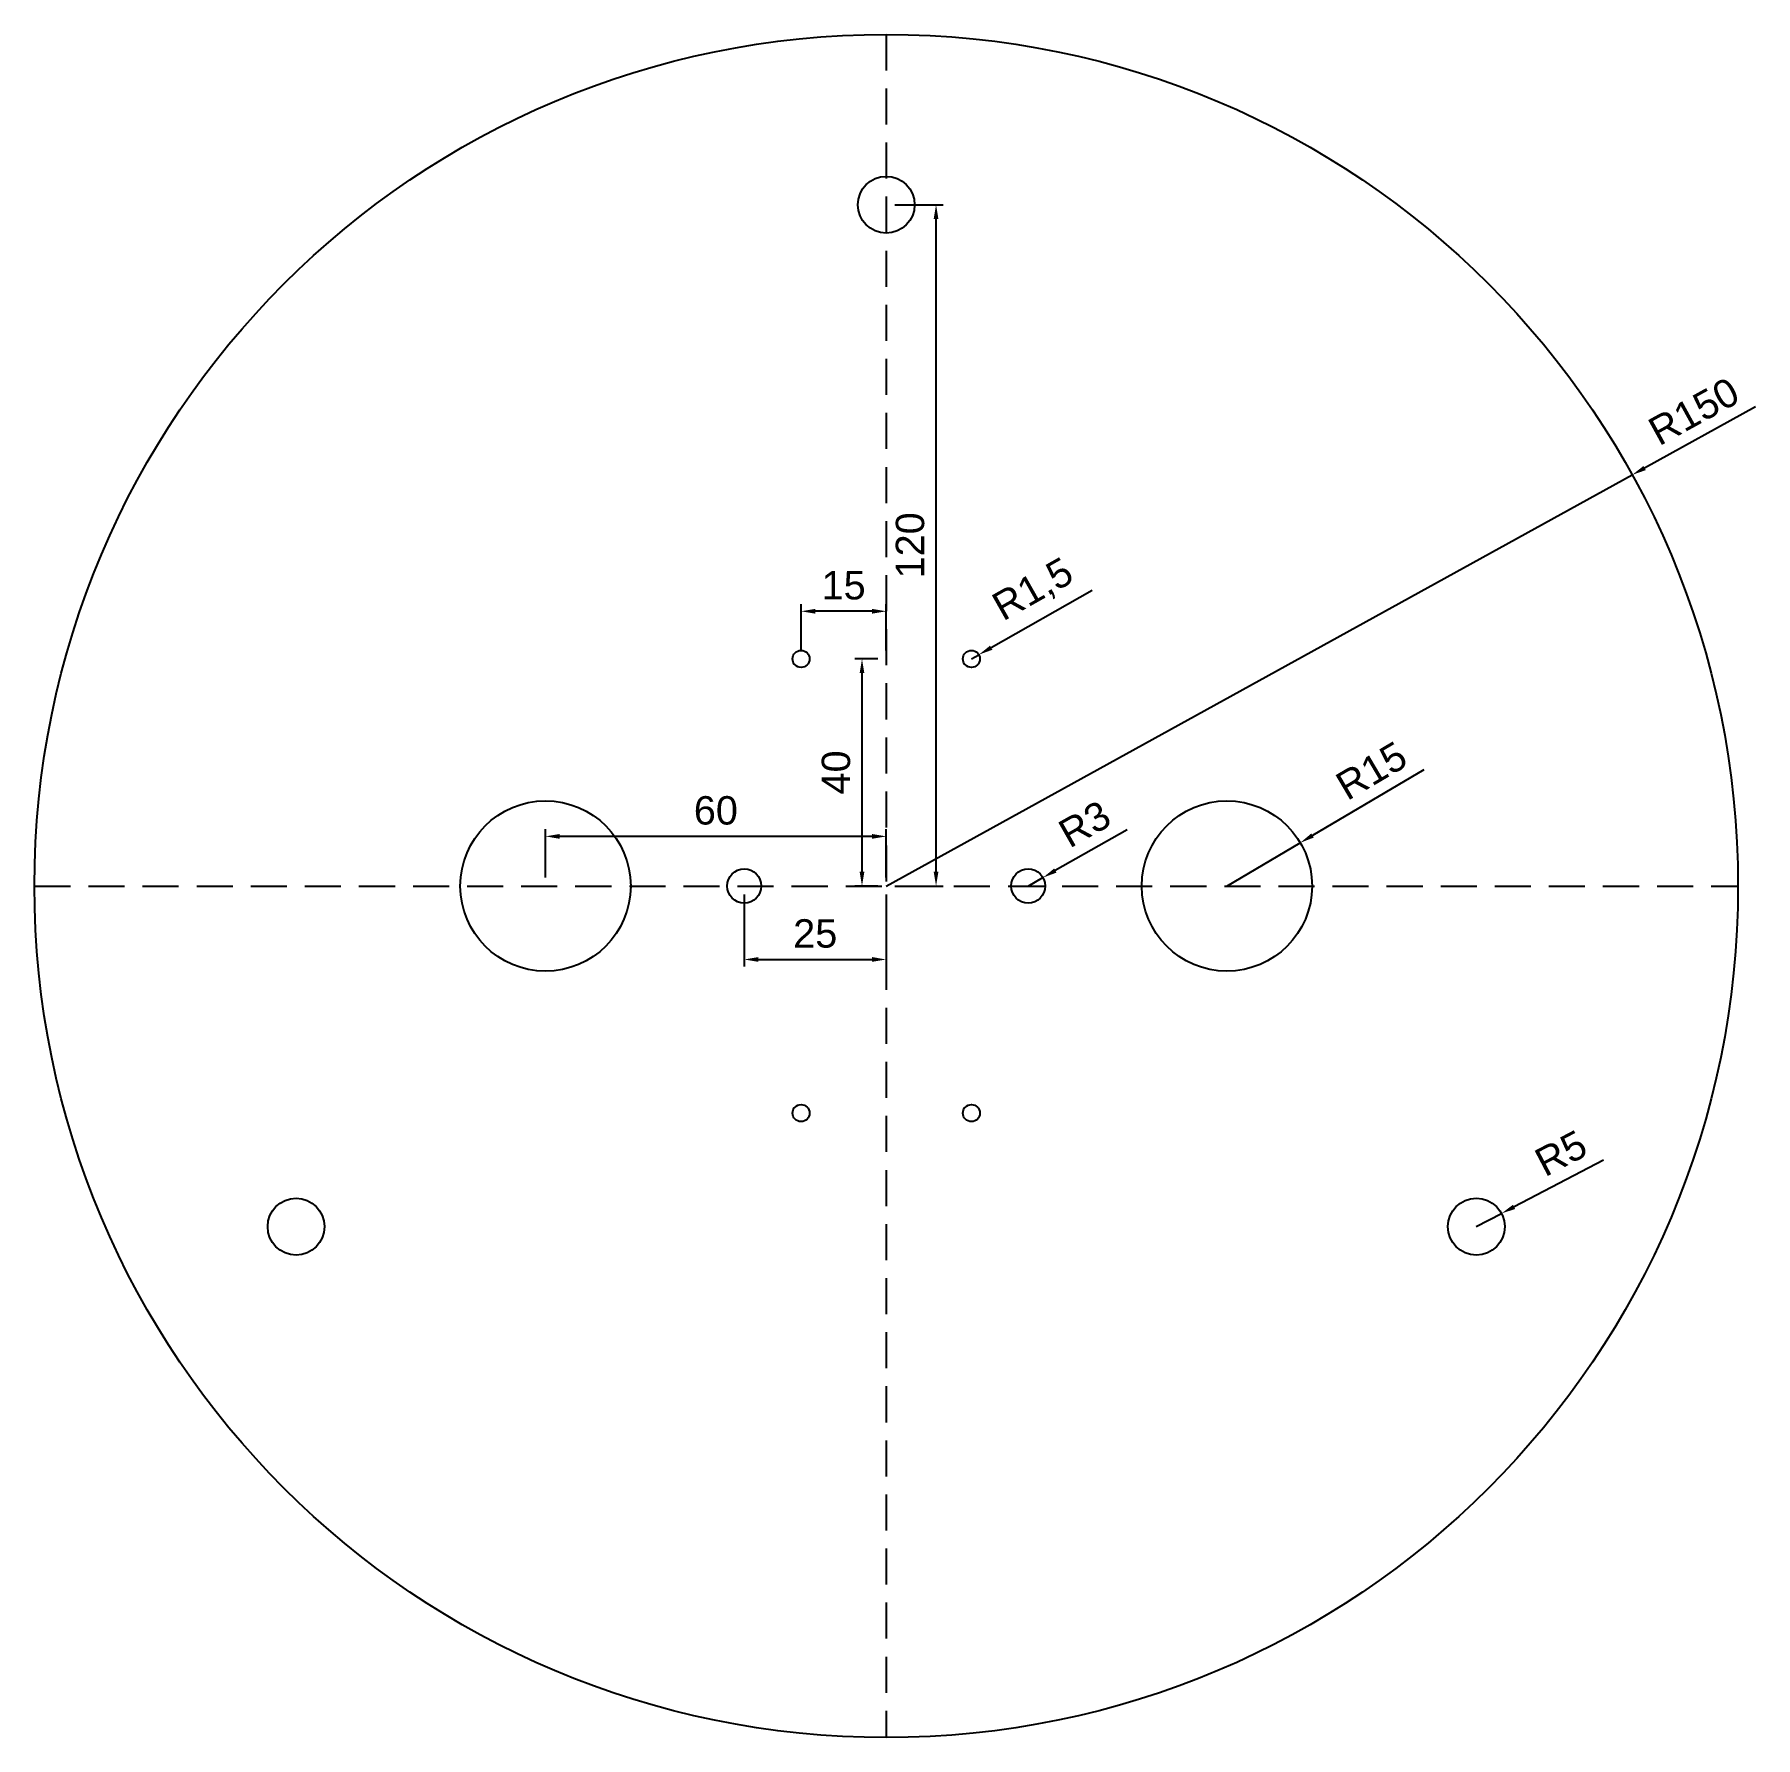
# Model space of a CAD drawing. Header units: millimetres. Extents: x 0 to 303, y 0 to 300.
import ezdxf

# ---------------------------------------------------------------- set-up
doc = ezdxf.new("R2010")
doc.units = ezdxf.units.MM
doc.linetypes.add('HIDDEN', pattern=[9.525, 6.35, -3.175])
doc.layers.add('Quote', color=8, linetype='Continuous')
doc.styles.get("Standard").update_dxf_attribs({"font": 'arial.ttf'})
doc.dimstyles.new('ISO-25', dxfattribs={"dimtxt": 5, "dimasz": 2.5, "dimexe": 1.25, "dimexo": 1.5, "dimgap": 2, "dimtad": 1, "dimtxsty": 'Standard', "dimcen": 2.5, "dimadec": 0, "dimazin": 0, "dimtfac": 1, "dimtmove": 0, "dimatfit": 3, "dimfxl": 1, "dimarcsym": 0})

# ---------------------------------------------------------------- blocks, each defined once
blk = doc.blocks.new('*D1')
at = {"layer": 'Defpoints', "color": 0, "transparency": 16777216}
for p in [(281.36, 222.41), (150, 150)]:
    blk.add_point(p, dxfattribs=at)
at = {"layer": 'Quote', "color": 0, "lineweight": -2, "transparency": 16777216}
for p, q in [((303.1, 234.39), (283.55, 223.62)), ((150, 150), (281.36, 222.41))]:
    blk.add_line(p, q, dxfattribs=at)
at = {"layer": 'Quote', "color": 0, "transparency": 16777216}
blk.add_solid([(283.35, 223.98), (283.75, 223.25), (281.36, 222.41)], dxfattribs=at)
at = {"layer": 'Quote', "color": 0, "transparency": 16777216, "insert": (292.22, 233.6), "char_height": 5, "attachment_point": 5, "rotation": 28.865}
blk.add_mtext('R150', dxfattribs=at)
blk = doc.blocks.new('*D2')
at = {"layer": 'Defpoints', "color": 0, "transparency": 16777216}
for p in [(222.92, 157.62), (210, 150)]:
    blk.add_point(p, dxfattribs=at)
at = {"layer": 'Quote', "color": 0, "lineweight": -2, "transparency": 16777216}
for p, q in [((244.65, 170.44), (225.07, 158.89)), ((210, 150), (222.92, 157.62))]:
    blk.add_line(p, q, dxfattribs=at)
at = {"layer": 'Quote', "color": 0, "transparency": 16777216}
blk.add_solid([(224.86, 159.25), (225.29, 158.53), (222.92, 157.62)], dxfattribs=at)
at = {"layer": 'Quote', "color": 0, "transparency": 16777216, "insert": (235.45, 170.3), "char_height": 5, "attachment_point": 5, "rotation": 30.533}
blk.add_mtext('R15', dxfattribs=at)
blk = doc.blocks.new('*D3')
at = {"layer": 'Defpoints', "color": 0, "transparency": 16777216}
for p in [(258.35, 92.32), (253.92, 90)]:
    blk.add_point(p, dxfattribs=at)
at = {"layer": 'Quote', "color": 0, "lineweight": -2, "transparency": 16777216}
for p, q in [((276.29, 101.7), (260.57, 93.48)), ((253.92, 90), (258.35, 92.32))]:
    blk.add_line(p, q, dxfattribs=at)
at = {"layer": 'Quote', "color": 0, "transparency": 16777216}
blk.add_solid([(260.37, 93.85), (260.76, 93.11), (258.35, 92.32)], dxfattribs=at)
at = {"layer": 'Quote', "color": 0, "transparency": 16777216, "insert": (268.82, 102.92), "char_height": 5, "attachment_point": 5, "rotation": 27.6258}
blk.add_mtext('R5', dxfattribs=at)
blk = doc.blocks.new('*D4')
at = {"layer": 'Defpoints', "color": 0, "transparency": 16777216}
for p in [(165, 190), (166.31, 190.74)]:
    blk.add_point(p, dxfattribs=at)
at = {"layer": 'Quote', "color": 0, "lineweight": -2, "transparency": 16777216}
for p, q in [((186.25, 202.04), (168.48, 191.97)), ((165, 190), (166.31, 190.74))]:
    blk.add_line(p, q, dxfattribs=at)
at = {"layer": 'Quote', "color": 0, "transparency": 16777216}
blk.add_solid([(168.28, 192.33), (168.69, 191.61), (166.31, 190.74)], dxfattribs=at)
at = {"layer": 'Quote', "color": 0, "transparency": 16777216, "insert": (175.99, 201.97), "char_height": 5, "attachment_point": 5, "rotation": 29.5198}
blk.add_mtext('R1,5', dxfattribs=at)
blk = doc.blocks.new('*D5')
at = {"layer": 'Defpoints', "color": 0, "transparency": 16777216}
for p in [(150, 270), (158.78, 270), (150, 150)]:
    blk.add_point(p, dxfattribs=at)
at = {"layer": 'Quote', "color": 0, "lineweight": -2, "transparency": 16777216}
for p, q in [((151.5, 270), (160.03, 270)), ((158.78, 152.5), (158.78, 267.5)), ((151.5, 150), (160.03, 150))]:
    blk.add_line(p, q, dxfattribs=at)
at = {"layer": 'Quote', "color": 0, "transparency": 16777216}
for points in [[(158.36, 267.5), (159.19, 267.5), (158.78, 270)], [(158.36, 152.5), (159.19, 152.5), (158.78, 150)]]:
    blk.add_solid(points, dxfattribs=at)
at = {"layer": 'Quote', "color": 0, "transparency": 16777216, "insert": (154.22, 210), "char_height": 5, "attachment_point": 5, "rotation": 90}
blk.add_mtext('120', dxfattribs=at)
blk = doc.blocks.new('*D6')
at = {"layer": 'Defpoints', "color": 0, "transparency": 16777216}
for p in [(145.74, 190), (150, 190), (150, 150)]:
    blk.add_point(p, dxfattribs=at)
at = {"layer": 'Quote', "color": 0, "lineweight": -2, "transparency": 16777216}
for p, q in [((148.5, 190), (144.49, 190)), ((145.74, 152.5), (145.74, 187.5)), ((148.5, 150), (144.49, 150))]:
    blk.add_line(p, q, dxfattribs=at)
at = {"layer": 'Quote', "color": 0, "transparency": 16777216}
for points in [[(145.32, 187.5), (146.15, 187.5), (145.74, 190)], [(145.32, 152.5), (146.15, 152.5), (145.74, 150)]]:
    blk.add_solid(points, dxfattribs=at)
at = {"layer": 'Quote', "color": 0, "transparency": 16777216, "insert": (141.18, 170), "char_height": 5, "attachment_point": 5, "rotation": 90}
blk.add_mtext('40', dxfattribs=at)
blk = doc.blocks.new('*D7')
at = {"layer": 'Defpoints', "color": 0, "transparency": 16777216}
for p in [(135, 198.39), (135, 190), (150, 190)]:
    blk.add_point(p, dxfattribs=at)
at = {"layer": 'Quote', "color": 0, "lineweight": -2, "transparency": 16777216}
for p, q in [((135, 191.5), (135, 199.64)), ((147.5, 198.39), (137.5, 198.39)), ((150, 191.5), (150, 199.64))]:
    blk.add_line(p, q, dxfattribs=at)
at = {"layer": 'Quote', "color": 0, "transparency": 16777216}
for points in [[(137.5, 198.81), (137.5, 197.97), (135, 198.39)], [(147.5, 198.81), (147.5, 197.97), (150, 198.39)]]:
    blk.add_solid(points, dxfattribs=at)
at = {"layer": 'Quote', "color": 0, "transparency": 16777216, "insert": (142.5, 202.94), "char_height": 5, "attachment_point": 5}
blk.add_mtext('15', dxfattribs=at)
blk = doc.blocks.new('*D8')
at = {"layer": 'Defpoints', "color": 0, "transparency": 16777216}
for p in [(125, 150), (150, 150), (150, 137.06)]:
    blk.add_point(p, dxfattribs=at)
at = {"layer": 'Quote', "color": 0, "lineweight": -2, "transparency": 16777216}
for p, q in [((125, 148.5), (125, 135.81)), ((150, 148.5), (150, 135.81)), ((127.5, 137.06), (147.5, 137.06))]:
    blk.add_line(p, q, dxfattribs=at)
at = {"layer": 'Quote', "color": 0, "transparency": 16777216}
for points in [[(127.5, 137.48), (127.5, 136.64), (125, 137.06)], [(147.5, 137.48), (147.5, 136.64), (150, 137.06)]]:
    blk.add_solid(points, dxfattribs=at)
at = {"layer": 'Quote', "color": 0, "transparency": 16777216, "insert": (137.5, 141.61), "char_height": 5, "attachment_point": 5}
blk.add_mtext('25', dxfattribs=at)
blk = doc.blocks.new('*D9')
at = {"layer": 'Defpoints', "color": 0, "transparency": 16777216}
for p in [(175, 150), (177.61, 151.48)]:
    blk.add_point(p, dxfattribs=at)
at = {"layer": 'Quote', "color": 0, "lineweight": -2, "transparency": 16777216}
for p, q in [((192.45, 159.92), (179.78, 152.72)), ((175, 150), (177.61, 151.48))]:
    blk.add_line(p, q, dxfattribs=at)
at = {"layer": 'Quote', "color": 0, "transparency": 16777216}
blk.add_solid([(179.58, 153.08), (179.99, 152.36), (177.61, 151.48)], dxfattribs=at)
at = {"layer": 'Quote', "color": 0, "transparency": 16777216, "insert": (184.95, 160.9), "char_height": 5, "attachment_point": 5, "rotation": 29.6208}
blk.add_mtext('R3', dxfattribs=at)
blk = doc.blocks.new('*D10')
at = {"layer": 'Defpoints', "color": 0, "transparency": 16777216}
for p in [(90, 158.74), (90, 150), (150, 150)]:
    blk.add_point(p, dxfattribs=at)
at = {"layer": 'Quote', "color": 0, "lineweight": -2, "transparency": 16777216}
for p, q in [((90, 151.5), (90, 159.99)), ((147.5, 158.74), (92.5, 158.74)), ((150, 151.5), (150, 159.99))]:
    blk.add_line(p, q, dxfattribs=at)
at = {"layer": 'Quote', "color": 0, "transparency": 16777216}
for points in [[(92.5, 159.16), (92.5, 158.32), (90, 158.74)], [(147.5, 159.16), (147.5, 158.32), (150, 158.74)]]:
    blk.add_solid(points, dxfattribs=at)
at = {"layer": 'Quote', "color": 0, "transparency": 16777216, "insert": (120, 163.29), "char_height": 5, "attachment_point": 5}
blk.add_mtext('60', dxfattribs=at)

msp = doc.modelspace()

# ---------------------------------------------------------------- linework, layer by layer
at = {"linetype": 'HIDDEN'}
for p, q in [((150, 300), (150, 0)), ((0, 150), (300, 150))]:
    msp.add_line(p, q, dxfattribs=at)
for centre, radius in [((150, 150), 150), ((150, 270), 5), ((135, 190), 1.5), ((165, 190), 1.5), ((90, 150), 15), ((210, 150), 15), ((125, 150), 3), ((175, 150), 3), ((135, 110), 1.5), ((165, 110), 1.5), ((46.077, 90), 5), ((253.923, 90), 5)]:
    msp.add_circle(centre, radius)

# ---------------------------------------------------------------- dimensions: what is measured, and where the dimension line sits
at = {"layer": 'Quote'}
for base, p2, picture, middle in [((158.777, 270), (150, 270), '*D5', (154.224, 210)), ((145.736, 190), (150, 190), '*D6', (141.184, 170))]:
    dim = msp.add_linear_dim(base=base, p1=(150, 150), p2=p2, angle=90, dimstyle='ISO-25', dxfattribs=at)
    dim.commit()
    dim.dimension.update_dxf_attribs({"geometry": picture, "text_midpoint": middle})
for center, mpoint, picture, middle in [((150, 150), (281.364, 222.412), '*D1', (292.221, 233.596)), ((165, 190), (166.305, 190.739), '*D4', (175.99, 201.974))]:
    dim = msp.add_radius_dim(center=center, mpoint=mpoint, dimstyle='ISO-25', dxfattribs=at)
    dim.commit()
    dim.dimension.update_dxf_attribs({"geometry": picture, "text_midpoint": middle})
for base, p1, p2, picture, middle in [((135, 198.39), (150, 190), (135, 190), '*D7', (142.5, 202.943)), ((90, 158.739), (150, 150), (90, 150), '*D10', (120, 163.291)), ((150, 137.059), (125, 150), (150, 150), '*D8', (137.5, 141.612))]:
    dim = msp.add_linear_dim(base=base, p1=p1, p2=p2, dimstyle='ISO-25', dxfattribs=at)
    dim.commit()
    dim.dimension.update_dxf_attribs({"geometry": picture, "text_midpoint": middle})
for center, mpoint, picture, middle in [((210, 150), (222.92, 157.621), '*D2', (237.768, 166.378)), ((175, 150), (177.608, 151.483), '*D9', (187.203, 156.938)), ((253.923, 90), (258.353, 92.318), '*D3', (270.926, 98.899))]:
    dim = msp.add_radius_dim(center=center, mpoint=mpoint, dimstyle='ISO-25', dxfattribs=at)
    dim.commit()
    dim.dimension.update_dxf_attribs({"geometry": picture, "text_midpoint": middle, "dimtype": 164})

doc.saveas('drawing.dxf')
